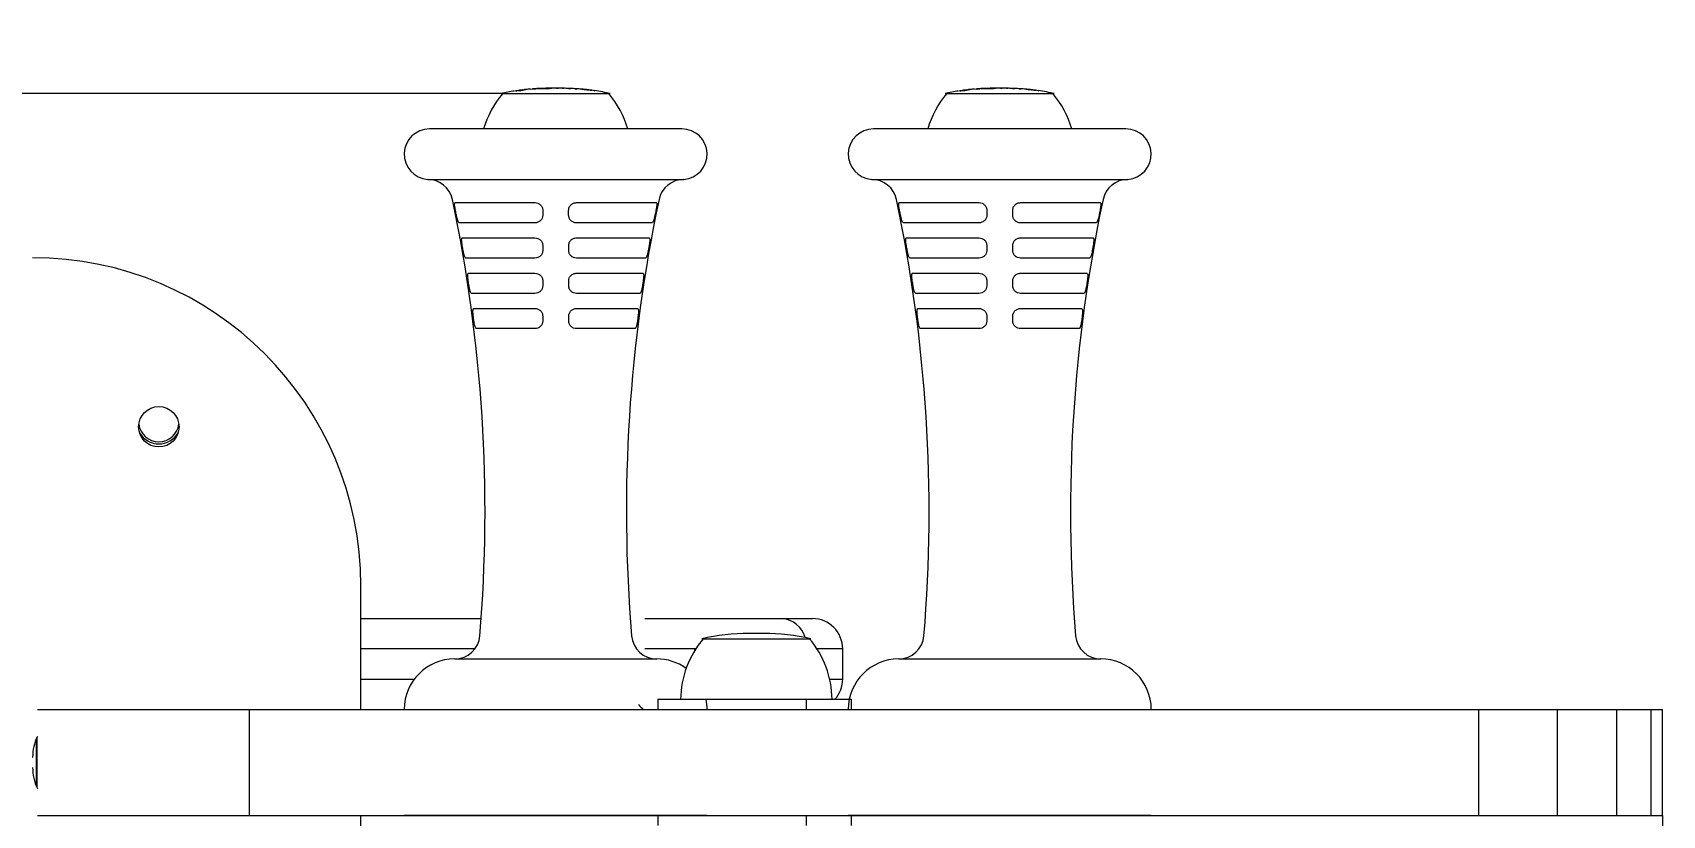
# Model space of a CAD drawing. Header units: millimetres. Extents: x -2590 to 2052, y -2297 to 1711.
# Drawn here: x 229 to 551.8, y 50.4 to 205.5 of the extents above; entities that cross this region are included whole.
import ezdxf

# ---------------------------------------------------------------- set-up
doc = ezdxf.new("R2010")
doc.units = ezdxf.units.MM
doc.layers.add('DIKOM_ОБЪЕКТ', color=7, linetype='Continuous')
doc.layers.add('DIKOM_РАЗМЕР_ОБЪЕКТА', color=7, linetype='Continuous')
doc.styles.add('style1', font='arialbd.ttf', dxfattribs={"width": 0.8})
doc.dimstyles.new('1-50', dxfattribs={"dimtxt": 300, "dimasz": 200, "dimexe": 100, "dimexo": 0, "dimgap": 100, "dimtad": 1, "dimtxsty": 'style1', "dimcen": 200, "dimclrd": 7, "dimclre": 7, "dimclrt": 7, "dimadec": 1, "dimazin": 2, "dimtfac": 1, "dimtmove": 0, "dimatfit": 2, "dimfxl": 0, "dimlwd": 25, "dimlwe": 18, "dimarcsym": 0})

# ---------------------------------------------------------------- blocks, each defined once
blk = doc.blocks.new('*D0')
at = {"layer": 'Defpoints', "color": 0, "transparency": 16777216}
for p in [(-267.12, 50.38), (551.77, 50.38), (551.77, -712.25)]:
    blk.add_point(p, dxfattribs=at)
at = {"layer": 'DIKOM_РАЗМЕР_ОБЪЕКТА', "color": 7, "lineweight": 18, "transparency": 16777216}
for p, q in [((-267.12, 50.38), (-267.12, -812.25)), ((551.77, 50.38), (551.77, -812.25))]:
    blk.add_line(p, q, dxfattribs=at)
at = {"layer": 'DIKOM_РАЗМЕР_ОБЪЕКТА', "color": 7, "lineweight": 25, "transparency": 16777216}
blk.add_line((-67.12, -712.25), (351.77, -712.25), dxfattribs=at)
at = {"layer": 'DIKOM_РАЗМЕР_ОБЪЕКТА', "color": 7, "transparency": 16777216}
for points in [[(-67.12, -678.91), (-67.12, -745.58), (-267.12, -712.25)], [(351.77, -678.91), (351.77, -745.58), (551.77, -712.25)]]:
    blk.add_solid(points, dxfattribs=at)
at = {"layer": 'DIKOM_РАЗМЕР_ОБЪЕКТА', "color": 7, "transparency": 16777216, "insert": (142.33, -459.07), "char_height": 300, "attachment_point": 5, "style": 'style1'}
blk.add_mtext('{\\fArial|b0|i0|c204|p34;820}', dxfattribs=at)
blk = doc.blocks.new('*D3')
at = {"layer": 'Defpoints', "color": 0, "transparency": 16777216}
for p in [(322.12, 193.38), (-453.93, -72.24), (324.01, -72.24)]:
    blk.add_point(p, dxfattribs=at)
at = {"layer": 'DIKOM_РАЗМЕР_ОБЪЕКТА', "color": 7, "lineweight": 25, "transparency": 16777216}
for p, q in [((-453.93, 393.38), (-453.93, 593.38)), ((-453.93, 193.38), (-453.93, -72.24)), ((-453.93, -272.24), (-453.93, -472.24))]:
    blk.add_line(p, q, dxfattribs=at)
at = {"layer": 'DIKOM_РАЗМЕР_ОБЪЕКТА', "color": 7, "lineweight": 18, "transparency": 16777216}
for p, q in [((322.12, 193.38), (-553.93, 193.38)), ((324.01, -72.24), (-553.93, -72.24))]:
    blk.add_line(p, q, dxfattribs=at)
at = {"layer": 'DIKOM_РАЗМЕР_ОБЪЕКТА', "color": 7, "transparency": 16777216}
for points in [[(-487.26, 393.38), (-420.6, 393.38), (-453.93, 193.38)], [(-487.26, -272.24), (-420.6, -272.24), (-453.93, -72.24)]]:
    blk.add_solid(points, dxfattribs=at)
at = {"layer": 'DIKOM_РАЗМЕР_ОБЪЕКТА', "color": 7, "transparency": 16777216, "insert": (-707.1, 60.57), "char_height": 300, "attachment_point": 5, "rotation": 90, "style": 'style1'}
blk.add_mtext('{\\fArial|b0|i0|c204|p34;260}', dxfattribs=at)

msp = doc.modelspace()

# ---------------------------------------------------------------- linework, layer by layer
at = {"layer": 'DIKOM_ОБЪЕКТ', "color": 7, "lineweight": 15}
for p, q in [((325.696, 194.004), (325.705, 194.005)), ((325.705, 194.005), (326.036, 194.115)), ((326.302, 194.149), (325.988, 194.011)), ((326.516, 194.178), (326.728, 194.191)), ((327.969, 194.243), (326.641, 194.189)), ((328.093, 194.279), (328.107, 194.28)), ((328.872, 194.368), (328.859, 194.371)), ((331.69, 194.436), (331.142, 194.436)), ((332.072, 194.436), (331.69, 194.436)), ((333.119, 194.436), (332.075, 194.436)), ((332.772, 194.434), (333.118, 194.434)), ((334.044, 194.436), (333.134, 194.436)), ((333.948, 194.435), (334.211, 194.435)), ((336.395, 194.363), (336.159, 194.379)), ((340.296, 193.969), (340.351, 193.964)), ((413.633, 194.004), (413.642, 194.005)), ((413.642, 194.005), (413.973, 194.115)), ((414.238, 194.149), (413.925, 194.011)), ((414.453, 194.178), (414.665, 194.191)), ((415.905, 194.243), (414.578, 194.189)), ((416.03, 194.279), (416.044, 194.28)), ((416.809, 194.368), (416.796, 194.371)), ((419.627, 194.436), (419.079, 194.436)), ((420.009, 194.436), (419.627, 194.436)), ((421.056, 194.436), (420.012, 194.436)), ((420.709, 194.434), (421.055, 194.434)), ((421.981, 194.436), (421.071, 194.436)), ((421.885, 194.435), (422.148, 194.435)), ((424.332, 194.363), (424.096, 194.379)), ((428.233, 193.969), (428.288, 193.964)), ((321.817, 193.383), (343.417, 193.383)), ((409.754, 193.383), (431.354, 193.383)), ((357.604, 186.396), (307.631, 186.396)), ((445.54, 186.396), (395.567, 186.396)), ((307.263, 176.383), (357.971, 176.383)), ((395.2, 176.383), (445.908, 176.383)), ((312.706, 171.781), (328.518, 171.781)), ((336.716, 171.781), (352.528, 171.781)), ((400.643, 171.781), (416.455, 171.781)), ((424.653, 171.781), (440.465, 171.781)), ((328.514, 167.787), (313.532, 167.787)), ((314.114, 164.792), (328.51, 164.792)), ((351.702, 167.787), (336.72, 167.787)), ((336.724, 164.792), (351.12, 164.792)), ((416.451, 167.787), (401.469, 167.787)), ((402.051, 164.792), (416.447, 164.792)), ((439.639, 167.787), (424.657, 167.787)), ((424.66, 164.792), (439.057, 164.792)), ((328.506, 160.799), (314.841, 160.799)), ((350.393, 160.799), (336.728, 160.799)), ((416.443, 160.799), (402.778, 160.799)), ((438.33, 160.799), (424.665, 160.799)), ((315.35, 157.804), (328.503, 157.804)), ((336.731, 157.804), (349.884, 157.804)), ((403.287, 157.804), (416.44, 157.804)), ((424.668, 157.804), (437.821, 157.804)), ((328.498, 153.811), (315.98, 153.811)), ((349.254, 153.811), (336.736, 153.811)), ((416.435, 153.811), (403.917, 153.811)), ((437.191, 153.811), (424.673, 153.811)), ((316.416, 150.816), (328.495, 150.816)), ((336.739, 150.816), (348.818, 150.816)), ((404.353, 150.816), (416.432, 150.816)), ((424.676, 150.816), (436.755, 150.816)), ((328.491, 146.822), (316.949, 146.822)), ((348.285, 146.822), (336.743, 146.822)), ((416.428, 146.822), (404.886, 146.822)), ((436.222, 146.822), (424.68, 146.822)), ((294.024, 71.383), (294.024, 95.883)), ((294.024, 89.383), (317.863, 89.383)), ((350.27, 89.383), (355.255, 89.383)), ((355.255, 89.383), (377.447, 89.383)), ((377.447, 89.383), (383.447, 89.383)), ((361.549, 85.383), (383.014, 85.383)), ((373.823, 86.436), (370.874, 86.436)), ((383.014, 85.383), (383.149, 85.383)), ((316.621, 83.388), (294.024, 83.383)), ((312.617, 81.383), (352.617, 81.383)), ((360.196, 83.383), (350.27, 83.383)), ((360.196, 83.137), (360.196, 83.383)), ((360.353, 83.383), (360.196, 83.383)), ((389.447, 83.383), (384.344, 83.383)), ((389.447, 77.383), (389.447, 83.383)), ((400.554, 81.383), (440.554, 81.383)), ((294.024, 77.383), (304.617, 77.383)), ((386.88, 77.383), (389.447, 77.383)), ((229.974, 71.383), (271.995, 71.383)), ((271.995, 50.383), (271.995, 71.383)), ((271.995, 71.383), (415.564, 71.383)), ((302.617, 71.383), (362.617, 71.383)), ((352.864, 73.383), (382.259, 73.383)), ((352.864, 73.383), (352.864, 71.383)), ((382.259, 73.383), (391.213, 73.383)), ((382.259, 71.383), (382.259, 73.383)), ((390.554, 71.383), (450.554, 71.383)), ((391.213, 71.383), (391.213, 73.383)), ((415.564, 71.383), (425.544, 71.383)), ((425.544, 71.383), (429.709, 71.383)), ((429.709, 71.383), (432.892, 71.383)), ((432.892, 71.383), (436.725, 71.383)), ((436.725, 71.383), (459.9, 71.383)), ((459.9, 71.383), (464.815, 71.383)), ((464.815, 71.383), (467.995, 71.383)), ((467.995, 71.383), (475.009, 71.383)), ((475.009, 71.383), (515.411, 71.383)), ((515.411, 50.383), (515.411, 71.383)), ((515.411, 71.383), (530.982, 71.383)), ((530.982, 50.383), (530.982, 71.383)), ((530.982, 71.383), (542.729, 71.383)), ((542.729, 50.383), (542.729, 71.383)), ((542.729, 71.383), (549.542, 71.383)), ((549.542, 50.383), (549.542, 71.383)), ((549.542, 71.383), (551.773, 71.383)), ((551.773, 50.383), (551.773, 71.383)), ((551.773, 71.383), (551.774, 71.383)), ((551.774, 50.383), (551.774, 71.383)), ((229.724, 65.462), (229.724, 56.304)), ((229.863, 65.785), (229.863, 55.981)), ((229.974, 50.383), (271.995, 50.383)), ((271.995, 50.383), (415.564, 50.383)), ((294.024, 25.883), (294.024, 50.383)), ((362.617, 50.383), (302.617, 50.383)), ((352.864, 50.383), (352.864, 48.383)), ((382.259, 48.383), (382.259, 50.383)), ((450.554, 50.383), (390.554, 50.383)), ((391.213, 48.383), (391.213, 50.383)), ((415.564, 50.383), (425.544, 50.383)), ((425.544, 50.383), (429.709, 50.383)), ((429.709, 50.383), (432.892, 50.383)), ((432.892, 50.383), (436.725, 50.383)), ((436.725, 50.383), (459.9, 50.383)), ((459.9, 50.383), (464.815, 50.383)), ((464.815, 50.383), (467.995, 50.383)), ((467.995, 50.383), (475.009, 50.383)), ((475.009, 50.383), (515.411, 50.383)), ((515.411, 50.383), (530.982, 50.383)), ((530.982, 50.383), (542.729, 50.383)), ((542.729, 50.383), (549.542, 50.383)), ((549.542, 50.383), (551.773, 50.383)), ((551.773, 50.383), (551.774, 50.383))]:
    msp.add_line(p, q, dxfattribs=at)
at = {"layer": 'DIKOM_ОБЪЕКТ', "color": 7, "lineweight": 15, "flags": 128}
for points in [[(326.377, 194.163), (326.372, 194.162), (326.368, 194.162)], [(414.314, 194.163), (414.309, 194.162), (414.305, 194.162)]]:
    msp.add_lwpolyline(points, dxfattribs=at)
at = {"layer": 'DIKOM_ОБЪЕКТ', "color": 7, "lineweight": 15}
msp.add_circle((254.024, 127.383), 4, dxfattribs=at)
for centre, radius, start, end in [((331.142, 152.6), 41.836, 99.17415, 102.87962), ((331.142, 152.6), 41.836, 97.01283, 98.092), ((331.142, 152.6), 41.836, 94.84957, 96.05843), ((331.142, 152.6), 41.836, 93.0951, 94.21074), ((331.142, 152.6), 41.836, 90, 92.47474), ((334.092, 152.6), 41.836, 88.95114, 89.28741), ((334.092, 152.6), 41.836, 87.16682, 88.31405), ((334.092, 152.6), 41.836, 85.33853, 86.52908), ((334.092, 152.6), 41.836, 83.39515, 84.50683), ((334.092, 152.6), 41.836, 77.12038, 81.47051), ((419.079, 152.6), 41.836, 99.17415, 102.87962), ((419.079, 152.6), 41.836, 97.01283, 98.092), ((419.079, 152.6), 41.836, 94.84957, 96.05843), ((419.079, 152.6), 41.836, 93.0951, 94.21074), ((419.079, 152.6), 41.836, 90, 92.47474), ((422.029, 152.6), 41.836, 88.95114, 89.28741), ((422.029, 152.6), 41.836, 87.16682, 88.31405), ((422.029, 152.6), 41.836, 85.33853, 86.52908), ((422.029, 152.6), 41.836, 83.39515, 84.50683), ((422.029, 152.6), 41.836, 77.12038, 81.47051), ((336.294, 181.223), 18.677, 139.37884, 163.93262), ((328.94, 181.223), 18.677, 16.06738, 40.62116), ((424.231, 181.223), 18.677, 139.37884, 163.93262), ((416.877, 181.223), 18.677, 16.06738, 40.62116), ((307.631, 181.383), 5.013, 90, 265.79753), ((357.604, 181.383), 5.013, 274.20247, 90), ((395.567, 181.383), 5.013, 90, 265.79753), ((445.54, 181.383), 5.013, 274.20247, 90), ((307.263, 171.383), 5, 11.93643, 90), ((357.971, 171.383), 5, 90, 168.06357), ((395.2, 171.383), 5, 11.93643, 90), ((445.908, 171.383), 5, 90, 168.06357), ((19.758, 110.605), 298.859, 355.27185, 11.93643), ((645.476, 110.605), 298.859, 168.06357, 184.72815), ((107.695, 110.605), 298.859, 355.27185, 11.93643), ((733.413, 110.605), 298.859, 168.06357, 184.72815), ((229.024, 95.883), 65, 0, 90), ((254.024, 128.383), 4, 187.18076, 352.81924), ((254.024, 128.383), 4.4, 209.69973, 330.30027), ((377.021, 84.19), 5.21, 15.95577, 85.31822), ((383.447, 83.383), 6, 0, 90), ((312.617, 86.383), 5, 270, 355.27185), ((352.617, 86.383), 5, 184.72815, 270), ((376.025, 73.223), 18.677, 139.37884, 179.50907), ((370.874, 44.6), 41.836, 90, 102.87962), ((373.823, 44.6), 41.836, 77.12038, 90), ((368.672, 73.223), 18.677, 0.49093, 40.62116), ((400.554, 86.383), 5, 270, 355.27185), ((440.554, 86.383), 5, 184.72815, 270), ((312.617, 71.383), 10, 90, 180), ((352.617, 71.383), 10, 54.3938, 90), ((400.554, 71.383), 10, 90, 180), ((440.554, 71.383), 10, 0, 90), ((383.447, 77.383), 6, 318.18969, 0), ((353.341, 75.723), 5.479, 217.46269, 232.38398), ((352.617, 71.383), 10, 0, 11.53695), ((238.524, 61.883), 9.5, 154.16794, 180), ((238.524, 59.883), 9.5, 180, 205.83206)]:
    msp.add_arc(centre, radius, start, end, dxfattribs=at)
for points, knots in [([(324.64, 193.927), (324.723, 193.94), (324.871, 193.963), (325.019, 193.985), (325.084, 193.995)], [0, 0, 0, 0, 0.5631249, 1, 1, 1, 1]), ([(325.372, 193.919), (325.25, 193.935), (325.006, 193.968), (324.762, 193.941), (324.64, 193.927)], [0, 0, 0, 0, 0.5001556, 1, 1, 1, 1]), ([(325.084, 193.995), (325.186, 194.006), (325.39, 194.03), (325.594, 194.013), (325.696, 194.004)], [0, 0, 0, 0, 0.5001774, 1, 1, 1, 1]), ([(325.988, 194.011), (325.895, 193.998), (325.689, 193.968), (325.483, 193.936), (325.372, 193.919)], [0, 0, 0, 0, 0.4560331, 1, 1, 1, 1]), ([(326.067, 194.126), (326.142, 194.135), (326.238, 194.146), (326.333, 194.157), (326.353, 194.159)], [0, 0, 0, 0, 0.7869109, 1, 1, 1, 1]), ([(326.368, 194.162), (326.357, 194.16), (326.342, 194.158), (326.319, 194.153), (326.307, 194.15), (326.302, 194.149)], [0, 0, 0, 0, 0.4999551, 0.7499735, 1, 1, 1, 1]), ([(326.641, 194.189), (326.596, 194.185), (326.527, 194.178), (326.438, 194.169), (326.397, 194.165), (326.377, 194.163)], [0, 0, 0, 0, 0.4997444, 0.7497682, 1, 1, 1, 1]), ([(328.661, 194.301), (328.542, 194.292), (328.312, 194.274), (328.081, 194.253), (327.969, 194.243)], [0, 0, 0, 0, 0.5130717, 1, 1, 1, 1]), ([(328.071, 194.317), (328.146, 194.323), (328.342, 194.34), (328.539, 194.316), (328.661, 194.301)], [0, 0, 0, 0, 0.379297, 1, 1, 1, 1]), ([(328.851, 194.373), (328.9, 194.375), (328.98, 194.38), (329.19, 194.387), (329.27, 194.39)], [0, 0, 0, 0, 0.6185909, 1, 1, 1, 1]), ([(330.889, 194.411), (330.682, 194.406), (330.301, 194.395), (329.763, 194.381), (329.333, 194.372), (329.018, 194.367), (328.92, 194.368), (328.872, 194.368)], [0, 0, 0, 0, 0.2252873, 0.412934, 0.6000845, 0.8000746, 1, 1, 1, 1]), ([(329.281, 194.393), (329.278, 194.393), (329.26, 194.391), (329.292, 194.391), (329.316, 194.391)], [0, 0, 0, 0, 0.2185126, 1, 1, 1, 1]), ([(329.316, 194.391), (329.374, 194.391), (329.467, 194.391), (329.785, 194.395), (330.139, 194.403), (330.496, 194.412), (330.714, 194.417), (330.799, 194.419)], [0, 0, 0, 0, 0.3018484, 0.4914057, 0.681088, 0.8764323, 1, 1, 1, 1]), ([(330.799, 194.419), (330.946, 194.422), (331.216, 194.429), (331.53, 194.434), (331.711, 194.436), (331.773, 194.435), (331.756, 194.434), (331.753, 194.434)], [0, 0, 0, 0, 0.2743091, 0.5058181, 0.7373595, 0.9561335, 1, 1, 1, 1]), ([(332.079, 194.435), (332.001, 194.435), (331.845, 194.434), (331.407, 194.424), (331.063, 194.416), (330.889, 194.411)], [0, 0, 0, 0, 0.3317203, 0.6612063, 1, 1, 1, 1]), ([(333.398, 194.433), (333.294, 194.433), (333.085, 194.434), (332.877, 194.434), (332.772, 194.434)], [0, 0, 0, 0, 0.4998274, 1, 1, 1, 1]), ([(334.612, 194.43), (334.256, 194.433), (333.851, 194.437), (333.446, 194.434), (333.398, 194.433)], [0, 0, 0, 0, 0.8809304, 1, 1, 1, 1]), ([(335.15, 194.412), (335.092, 194.417), (334.995, 194.426), (334.897, 194.427), (334.858, 194.428)], [0, 0, 0, 0, 0.5965998, 1, 1, 1, 1]), ([(335.118, 194.414), (335.155, 194.416), (335.314, 194.425), (335.473, 194.41), (335.595, 194.398)], [0, 0, 0, 0, 0.2332696, 1, 1, 1, 1]), ([(335.595, 194.398), (335.523, 194.401), (335.375, 194.406), (335.227, 194.41), (335.15, 194.412)], [0, 0, 0, 0, 0.4837275, 1, 1, 1, 1]), ([(336.84, 194.337), (336.769, 194.342), (336.621, 194.351), (336.473, 194.359), (336.395, 194.363)], [0, 0, 0, 0, 0.4760716, 1, 1, 1, 1]), ([(336.426, 194.361), (336.442, 194.362), (336.58, 194.371), (336.717, 194.353), (336.84, 194.337)], [0, 0, 0, 0, 0.1146975, 1, 1, 1, 1]), ([(339.163, 194.125), (338.966, 194.147), (338.639, 194.185), (338.171, 194.234), (337.782, 194.272), (337.595, 194.288), (337.492, 194.297)], [0, 0, 0, 0, 0.320507, 0.5307548, 0.7410249, 1, 1, 1, 1]), ([(337.781, 194.271), (337.781, 194.271), (337.82, 194.269), (337.974, 194.255), (338.217, 194.232), (338.53, 194.2), (338.822, 194.167), (339.013, 194.145), (339.085, 194.136)], [0, 0, 0, 0, 0.0012139, 0.233815, 0.4228708, 0.6129704, 0.8553598, 1, 1, 1, 1]), ([(339.085, 194.136), (339.205, 194.122), (339.45, 194.092), (339.695, 194.058), (339.821, 194.041)], [0, 0, 0, 0, 0.4884051, 1, 1, 1, 1]), ([(340.351, 193.964), (340.148, 193.994), (339.753, 194.052), (339.357, 194.101), (339.163, 194.125)], [0, 0, 0, 0, 0.5122659, 1, 1, 1, 1]), ([(412.576, 193.927), (412.66, 193.94), (412.808, 193.963), (412.956, 193.985), (413.021, 193.995)], [0, 0, 0, 0, 0.5631249, 1, 1, 1, 1]), ([(413.309, 193.919), (413.187, 193.935), (412.943, 193.968), (412.698, 193.941), (412.576, 193.927)], [0, 0, 0, 0, 0.5001556, 1, 1, 1, 1]), ([(413.021, 193.995), (413.123, 194.006), (413.327, 194.03), (413.531, 194.013), (413.633, 194.004)], [0, 0, 0, 0, 0.5001774, 1, 1, 1, 1]), ([(413.925, 194.011), (413.832, 193.998), (413.626, 193.968), (413.42, 193.936), (413.309, 193.919)], [0, 0, 0, 0, 0.4560331, 1, 1, 1, 1]), ([(414.004, 194.126), (414.079, 194.135), (414.175, 194.146), (414.27, 194.157), (414.29, 194.159)], [0, 0, 0, 0, 0.7869109, 1, 1, 1, 1]), ([(414.305, 194.162), (414.294, 194.16), (414.279, 194.158), (414.256, 194.153), (414.244, 194.15), (414.238, 194.149)], [0, 0, 0, 0, 0.4999551, 0.7499735, 1, 1, 1, 1]), ([(414.578, 194.189), (414.532, 194.185), (414.464, 194.178), (414.374, 194.169), (414.334, 194.165), (414.314, 194.163)], [0, 0, 0, 0, 0.4997444, 0.7497682, 1, 1, 1, 1]), ([(416.598, 194.301), (416.479, 194.292), (416.248, 194.274), (416.018, 194.253), (415.905, 194.243)], [0, 0, 0, 0, 0.5130717, 1, 1, 1, 1]), ([(416.008, 194.317), (416.083, 194.323), (416.279, 194.34), (416.476, 194.316), (416.598, 194.301)], [0, 0, 0, 0, 0.379297, 1, 1, 1, 1]), ([(416.788, 194.373), (416.837, 194.375), (416.917, 194.38), (417.127, 194.387), (417.207, 194.39)], [0, 0, 0, 0, 0.6185909, 1, 1, 1, 1]), ([(418.826, 194.411), (418.619, 194.406), (418.238, 194.395), (417.7, 194.381), (417.27, 194.372), (416.955, 194.367), (416.857, 194.368), (416.809, 194.368)], [0, 0, 0, 0, 0.2252873, 0.412934, 0.6000845, 0.8000746, 1, 1, 1, 1]), ([(417.218, 194.393), (417.215, 194.393), (417.197, 194.391), (417.228, 194.391), (417.253, 194.391)], [0, 0, 0, 0, 0.2185126, 1, 1, 1, 1]), ([(417.253, 194.391), (417.31, 194.391), (417.404, 194.391), (417.722, 194.395), (418.076, 194.403), (418.433, 194.412), (418.651, 194.417), (418.736, 194.419)], [0, 0, 0, 0, 0.3018484, 0.4914057, 0.681088, 0.8764323, 1, 1, 1, 1]), ([(418.736, 194.419), (418.883, 194.422), (419.153, 194.429), (419.467, 194.434), (419.648, 194.436), (419.71, 194.435), (419.693, 194.434), (419.69, 194.434)], [0, 0, 0, 0, 0.2743091, 0.5058181, 0.7373595, 0.9561335, 1, 1, 1, 1]), ([(420.016, 194.435), (419.938, 194.435), (419.782, 194.434), (419.344, 194.424), (419, 194.416), (418.826, 194.411)], [0, 0, 0, 0, 0.3317203, 0.6612063, 1, 1, 1, 1]), ([(421.335, 194.433), (421.231, 194.433), (421.022, 194.434), (420.814, 194.434), (420.709, 194.434)], [0, 0, 0, 0, 0.4998274, 1, 1, 1, 1]), ([(422.549, 194.43), (422.193, 194.433), (421.788, 194.437), (421.383, 194.434), (421.335, 194.433)], [0, 0, 0, 0, 0.8809304, 1, 1, 1, 1]), ([(423.087, 194.412), (423.029, 194.417), (422.932, 194.426), (422.834, 194.427), (422.795, 194.428)], [0, 0, 0, 0, 0.5965998, 1, 1, 1, 1]), ([(423.054, 194.414), (423.092, 194.416), (423.251, 194.425), (423.41, 194.41), (423.532, 194.398)], [0, 0, 0, 0, 0.2332696, 1, 1, 1, 1]), ([(423.532, 194.398), (423.46, 194.401), (423.312, 194.406), (423.164, 194.41), (423.087, 194.412)], [0, 0, 0, 0, 0.4837275, 1, 1, 1, 1]), ([(424.776, 194.337), (424.706, 194.342), (424.558, 194.351), (424.41, 194.359), (424.332, 194.363)], [0, 0, 0, 0, 0.4760716, 1, 1, 1, 1]), ([(424.363, 194.361), (424.379, 194.362), (424.517, 194.371), (424.654, 194.353), (424.776, 194.337)], [0, 0, 0, 0, 0.1146975, 1, 1, 1, 1]), ([(427.1, 194.125), (426.903, 194.147), (426.576, 194.185), (426.108, 194.234), (425.719, 194.272), (425.532, 194.288), (425.429, 194.297)], [0, 0, 0, 0, 0.320507, 0.5307548, 0.7410249, 1, 1, 1, 1]), ([(425.718, 194.271), (425.718, 194.271), (425.756, 194.269), (425.911, 194.255), (426.154, 194.232), (426.467, 194.2), (426.759, 194.167), (426.95, 194.145), (427.022, 194.136)], [0, 0, 0, 0, 0.0012139, 0.233815, 0.4228708, 0.6129704, 0.8553598, 1, 1, 1, 1]), ([(427.022, 194.136), (427.142, 194.122), (427.387, 194.092), (427.632, 194.058), (427.758, 194.041)], [0, 0, 0, 0, 0.4884051, 1, 1, 1, 1]), ([(428.288, 193.964), (428.085, 193.994), (427.69, 194.052), (427.294, 194.101), (427.1, 194.125)], [0, 0, 0, 0, 0.5122659, 1, 1, 1, 1]), ([(312.763, 170.283), (312.742, 170.382), (312.724, 170.48), (312.689, 170.673), (312.673, 170.769), (312.632, 171.041), (312.613, 171.209), (312.602, 171.417), (312.601, 171.48), (312.605, 171.588), (312.611, 171.633), (312.628, 171.707), (312.639, 171.735), (312.669, 171.771), (312.686, 171.781), (312.706, 171.781)], [0, 0, 0, 0, 0.125, 0.125, 0.25, 0.25, 0.5, 0.5, 0.625, 0.625, 0.75, 0.75, 0.875, 0.875, 1, 1, 1, 1]), ([(328.518, 171.781), (328.716, 171.781), (328.915, 171.743), (329.284, 171.596), (329.457, 171.485), (329.672, 171.278), (329.737, 171.2), (329.85, 171.036), (329.898, 170.95), (329.976, 170.767), (330.005, 170.672), (330.044, 170.48), (330.054, 170.382), (330.054, 170.283)], [0, 0, 0, 0, 0.25, 0.25, 0.5, 0.5, 0.625, 0.625, 0.75, 0.75, 0.875, 0.875, 1, 1, 1, 1]), ([(335.18, 170.283), (335.18, 170.382), (335.19, 170.48), (335.229, 170.673), (335.259, 170.769), (335.375, 171.041), (335.492, 171.209), (335.707, 171.417), (335.786, 171.48), (335.955, 171.588), (336.043, 171.633), (336.228, 171.707), (336.325, 171.735), (336.519, 171.771), (336.617, 171.781), (336.716, 171.781)], [0, 0, 0, 0, 0.125, 0.125, 0.25, 0.25, 0.5, 0.5, 0.625, 0.625, 0.75, 0.75, 0.875, 0.875, 1, 1, 1, 1]), ([(352.528, 171.781), (352.568, 171.781), (352.598, 171.743), (352.632, 171.596), (352.636, 171.485), (352.625, 171.278), (352.618, 171.2), (352.6, 171.036), (352.588, 170.95), (352.561, 170.767), (352.545, 170.672), (352.51, 170.48), (352.492, 170.382), (352.471, 170.283)], [0, 0, 0, 0, 0.25, 0.25, 0.5, 0.5, 0.625, 0.625, 0.75, 0.75, 0.875, 0.875, 1, 1, 1, 1]), ([(400.7, 170.283), (400.679, 170.382), (400.66, 170.48), (400.626, 170.673), (400.61, 170.769), (400.569, 171.041), (400.55, 171.209), (400.539, 171.417), (400.538, 171.48), (400.542, 171.588), (400.548, 171.633), (400.565, 171.707), (400.576, 171.735), (400.605, 171.771), (400.623, 171.781), (400.643, 171.781)], [0, 0, 0, 0, 0.125, 0.125, 0.25, 0.25, 0.5, 0.5, 0.625, 0.625, 0.75, 0.75, 0.875, 0.875, 1, 1, 1, 1]), ([(416.455, 171.781), (416.653, 171.781), (416.852, 171.743), (417.221, 171.596), (417.394, 171.485), (417.608, 171.278), (417.674, 171.2), (417.787, 171.036), (417.835, 170.95), (417.913, 170.767), (417.942, 170.672), (417.981, 170.48), (417.991, 170.382), (417.991, 170.283)], [0, 0, 0, 0, 0.25, 0.25, 0.5, 0.5, 0.625, 0.625, 0.75, 0.75, 0.875, 0.875, 1, 1, 1, 1]), ([(423.117, 170.283), (423.117, 170.382), (423.126, 170.48), (423.166, 170.673), (423.196, 170.769), (423.312, 171.041), (423.429, 171.209), (423.644, 171.417), (423.723, 171.48), (423.892, 171.588), (423.98, 171.633), (424.165, 171.707), (424.262, 171.735), (424.456, 171.771), (424.554, 171.781), (424.653, 171.781)], [0, 0, 0, 0, 0.125, 0.125, 0.25, 0.25, 0.5, 0.5, 0.625, 0.625, 0.75, 0.75, 0.875, 0.875, 1, 1, 1, 1]), ([(440.465, 171.781), (440.505, 171.781), (440.535, 171.743), (440.569, 171.596), (440.573, 171.485), (440.562, 171.278), (440.555, 171.2), (440.537, 171.036), (440.525, 170.95), (440.498, 170.767), (440.482, 170.672), (440.447, 170.48), (440.429, 170.382), (440.408, 170.283)], [0, 0, 0, 0, 0.25, 0.25, 0.5, 0.5, 0.625, 0.625, 0.75, 0.75, 0.875, 0.875, 1, 1, 1, 1]), ([(313.532, 167.787), (313.488, 167.787), (313.441, 167.826), (313.345, 167.973), (313.295, 168.082), (313.221, 168.287), (313.196, 168.363), (313.147, 168.526), (313.123, 168.612), (313.076, 168.795), (313.052, 168.891), (313.008, 169.085), (312.987, 169.184), (312.966, 169.285)], [0, 0, 0, 0, 0.25, 0.25, 0.5, 0.5, 0.625, 0.625, 0.75, 0.75, 0.875, 0.875, 1, 1, 1, 1]), ([(330.054, 169.285), (330.053, 169.083), (330.011, 168.884), (329.893, 168.612), (329.843, 168.524), (329.73, 168.361), (329.665, 168.286), (329.523, 168.15), (329.443, 168.087), (329.277, 167.981), (329.189, 167.936), (328.912, 167.825), (328.715, 167.787), (328.514, 167.787)], [0, 0, 0, 0, 0.25, 0.25, 0.375, 0.375, 0.5, 0.5, 0.625, 0.625, 0.75, 0.75, 1, 1, 1, 1]), ([(336.72, 167.787), (336.519, 167.787), (336.32, 167.826), (335.953, 167.973), (335.782, 168.082), (335.568, 168.287), (335.503, 168.363), (335.389, 168.526), (335.341, 168.612), (335.262, 168.795), (335.231, 168.891), (335.191, 169.085), (335.181, 169.184), (335.18, 169.285)], [0, 0, 0, 0, 0.25, 0.25, 0.5, 0.5, 0.625, 0.625, 0.75, 0.75, 0.875, 0.875, 1, 1, 1, 1]), ([(352.268, 169.285), (352.227, 169.083), (352.182, 168.884), (352.111, 168.612), (352.087, 168.524), (352.038, 168.361), (352.013, 168.286), (351.964, 168.15), (351.938, 168.087), (351.889, 167.981), (351.865, 167.936), (351.792, 167.825), (351.746, 167.787), (351.702, 167.787)], [0, 0, 0, 0, 0.25, 0.25, 0.375, 0.375, 0.5, 0.5, 0.625, 0.625, 0.75, 0.75, 1, 1, 1, 1]), ([(401.469, 167.787), (401.425, 167.787), (401.378, 167.826), (401.282, 167.973), (401.232, 168.082), (401.158, 168.287), (401.133, 168.363), (401.084, 168.526), (401.06, 168.612), (401.012, 168.795), (400.989, 168.891), (400.945, 169.085), (400.924, 169.184), (400.903, 169.285)], [0, 0, 0, 0, 0.25, 0.25, 0.5, 0.5, 0.625, 0.625, 0.75, 0.75, 0.875, 0.875, 1, 1, 1, 1]), ([(417.991, 169.285), (417.99, 169.083), (417.948, 168.884), (417.83, 168.612), (417.78, 168.524), (417.667, 168.361), (417.602, 168.286), (417.46, 168.15), (417.38, 168.087), (417.214, 167.981), (417.126, 167.936), (416.849, 167.825), (416.652, 167.787), (416.451, 167.787)], [0, 0, 0, 0, 0.25, 0.25, 0.375, 0.375, 0.5, 0.5, 0.625, 0.625, 0.75, 0.75, 1, 1, 1, 1]), ([(424.657, 167.787), (424.456, 167.787), (424.256, 167.826), (423.89, 167.973), (423.719, 168.082), (423.505, 168.287), (423.439, 168.363), (423.326, 168.526), (423.278, 168.612), (423.199, 168.795), (423.168, 168.891), (423.128, 169.085), (423.117, 169.184), (423.117, 169.285)], [0, 0, 0, 0, 0.25, 0.25, 0.5, 0.5, 0.625, 0.625, 0.75, 0.75, 0.875, 0.875, 1, 1, 1, 1]), ([(440.205, 169.285), (440.164, 169.083), (440.119, 168.884), (440.048, 168.612), (440.023, 168.524), (439.974, 168.361), (439.95, 168.286), (439.9, 168.15), (439.875, 168.087), (439.826, 167.981), (439.802, 167.936), (439.729, 167.825), (439.683, 167.787), (439.639, 167.787)], [0, 0, 0, 0, 0.25, 0.25, 0.375, 0.375, 0.5, 0.5, 0.625, 0.625, 0.75, 0.75, 1, 1, 1, 1]), ([(314.113, 163.295), (314.095, 163.394), (314.079, 163.492), (314.049, 163.687), (314.036, 163.783), (314.003, 164.056), (313.989, 164.224), (313.986, 164.431), (313.987, 164.494), (313.997, 164.601), (314.005, 164.646), (314.026, 164.719), (314.04, 164.747), (314.073, 164.783), (314.092, 164.792), (314.114, 164.792)], [0, 0, 0, 0, 0.125, 0.125, 0.25, 0.25, 0.5, 0.5, 0.625, 0.625, 0.75, 0.75, 0.875, 0.875, 1, 1, 1, 1]), ([(328.51, 164.792), (328.708, 164.792), (328.906, 164.755), (329.275, 164.609), (329.448, 164.499), (329.663, 164.292), (329.729, 164.215), (329.843, 164.051), (329.891, 163.964), (329.97, 163.781), (330, 163.685), (330.039, 163.492), (330.049, 163.394), (330.049, 163.295)], [0, 0, 0, 0, 0.25, 0.25, 0.5, 0.5, 0.625, 0.625, 0.75, 0.75, 0.875, 0.875, 1, 1, 1, 1]), ([(335.185, 163.295), (335.185, 163.394), (335.195, 163.492), (335.235, 163.687), (335.265, 163.783), (335.382, 164.056), (335.5, 164.224), (335.715, 164.431), (335.795, 164.494), (335.964, 164.601), (336.052, 164.646), (336.238, 164.719), (336.334, 164.747), (336.527, 164.783), (336.625, 164.792), (336.724, 164.792)], [0, 0, 0, 0, 0.125, 0.125, 0.25, 0.25, 0.5, 0.5, 0.625, 0.625, 0.75, 0.75, 0.875, 0.875, 1, 1, 1, 1]), ([(351.12, 164.792), (351.164, 164.792), (351.198, 164.755), (351.24, 164.609), (351.249, 164.499), (351.246, 164.292), (351.242, 164.215), (351.229, 164.051), (351.22, 163.964), (351.198, 163.781), (351.185, 163.685), (351.155, 163.492), (351.139, 163.394), (351.121, 163.295)], [0, 0, 0, 0, 0.25, 0.25, 0.5, 0.5, 0.625, 0.625, 0.75, 0.75, 0.875, 0.875, 1, 1, 1, 1]), ([(402.05, 163.295), (402.032, 163.394), (402.016, 163.492), (401.986, 163.687), (401.973, 163.783), (401.94, 164.056), (401.926, 164.224), (401.923, 164.431), (401.924, 164.494), (401.934, 164.601), (401.942, 164.646), (401.963, 164.719), (401.977, 164.747), (402.01, 164.783), (402.029, 164.792), (402.051, 164.792)], [0, 0, 0, 0, 0.125, 0.125, 0.25, 0.25, 0.5, 0.5, 0.625, 0.625, 0.75, 0.75, 0.875, 0.875, 1, 1, 1, 1]), ([(416.447, 164.792), (416.645, 164.792), (416.843, 164.755), (417.212, 164.609), (417.385, 164.499), (417.6, 164.292), (417.666, 164.215), (417.78, 164.051), (417.828, 163.964), (417.907, 163.781), (417.937, 163.685), (417.976, 163.492), (417.986, 163.394), (417.986, 163.295)], [0, 0, 0, 0, 0.25, 0.25, 0.5, 0.5, 0.625, 0.625, 0.75, 0.75, 0.875, 0.875, 1, 1, 1, 1]), ([(423.122, 163.295), (423.122, 163.394), (423.132, 163.492), (423.172, 163.687), (423.202, 163.783), (423.319, 164.056), (423.436, 164.224), (423.652, 164.431), (423.732, 164.494), (423.901, 164.601), (423.989, 164.646), (424.175, 164.719), (424.271, 164.747), (424.464, 164.783), (424.562, 164.792), (424.66, 164.792)], [0, 0, 0, 0, 0.125, 0.125, 0.25, 0.25, 0.5, 0.5, 0.625, 0.625, 0.75, 0.75, 0.875, 0.875, 1, 1, 1, 1]), ([(439.057, 164.792), (439.101, 164.792), (439.134, 164.755), (439.177, 164.609), (439.186, 164.499), (439.183, 164.292), (439.179, 164.215), (439.166, 164.051), (439.157, 163.964), (439.135, 163.781), (439.122, 163.685), (439.092, 163.492), (439.076, 163.394), (439.058, 163.295)], [0, 0, 0, 0, 0.25, 0.25, 0.5, 0.5, 0.625, 0.625, 0.75, 0.75, 0.875, 0.875, 1, 1, 1, 1]), ([(314.841, 160.799), (314.795, 160.799), (314.746, 160.837), (314.648, 160.983), (314.599, 161.091), (314.527, 161.296), (314.503, 161.373), (314.457, 161.535), (314.434, 161.621), (314.39, 161.804), (314.369, 161.901), (314.329, 162.096), (314.31, 162.195), (314.292, 162.296)], [0, 0, 0, 0, 0.25, 0.25, 0.5, 0.5, 0.625, 0.625, 0.75, 0.75, 0.875, 0.875, 1, 1, 1, 1]), ([(330.049, 162.296), (330.049, 162.094), (330.005, 161.894), (329.886, 161.621), (329.837, 161.533), (329.722, 161.37), (329.657, 161.296), (329.514, 161.159), (329.434, 161.097), (329.268, 160.991), (329.18, 160.946), (328.903, 160.836), (328.707, 160.799), (328.506, 160.799)], [0, 0, 0, 0, 0.25, 0.25, 0.375, 0.375, 0.5, 0.5, 0.625, 0.625, 0.75, 0.75, 1, 1, 1, 1]), ([(336.728, 160.799), (336.527, 160.799), (336.329, 160.837), (335.962, 160.983), (335.791, 161.091), (335.576, 161.296), (335.51, 161.373), (335.396, 161.535), (335.348, 161.621), (335.268, 161.804), (335.237, 161.901), (335.196, 162.096), (335.185, 162.195), (335.185, 162.296)], [0, 0, 0, 0, 0.25, 0.25, 0.5, 0.5, 0.625, 0.625, 0.75, 0.75, 0.875, 0.875, 1, 1, 1, 1]), ([(350.942, 162.296), (350.906, 162.094), (350.865, 161.894), (350.8, 161.621), (350.777, 161.533), (350.73, 161.37), (350.707, 161.296), (350.659, 161.159), (350.634, 161.097), (350.586, 160.991), (350.561, 160.946), (350.488, 160.836), (350.439, 160.799), (350.393, 160.799)], [0, 0, 0, 0, 0.25, 0.25, 0.375, 0.375, 0.5, 0.5, 0.625, 0.625, 0.75, 0.75, 1, 1, 1, 1]), ([(402.778, 160.799), (402.732, 160.799), (402.683, 160.837), (402.585, 160.983), (402.536, 161.091), (402.464, 161.296), (402.44, 161.373), (402.394, 161.535), (402.371, 161.621), (402.327, 161.804), (402.306, 161.901), (402.266, 162.096), (402.247, 162.195), (402.229, 162.296)], [0, 0, 0, 0, 0.25, 0.25, 0.5, 0.5, 0.625, 0.625, 0.75, 0.75, 0.875, 0.875, 1, 1, 1, 1]), ([(417.986, 162.296), (417.985, 162.094), (417.942, 161.894), (417.823, 161.621), (417.773, 161.533), (417.659, 161.37), (417.594, 161.296), (417.451, 161.159), (417.371, 161.097), (417.205, 160.991), (417.117, 160.946), (416.84, 160.836), (416.644, 160.799), (416.443, 160.799)], [0, 0, 0, 0, 0.25, 0.25, 0.375, 0.375, 0.5, 0.5, 0.625, 0.625, 0.75, 0.75, 1, 1, 1, 1]), ([(424.665, 160.799), (424.464, 160.799), (424.266, 160.837), (423.899, 160.983), (423.728, 161.091), (423.513, 161.296), (423.447, 161.373), (423.333, 161.535), (423.285, 161.621), (423.205, 161.804), (423.174, 161.901), (423.133, 162.096), (423.122, 162.195), (423.122, 162.296)], [0, 0, 0, 0, 0.25, 0.25, 0.5, 0.5, 0.625, 0.625, 0.75, 0.75, 0.875, 0.875, 1, 1, 1, 1]), ([(438.879, 162.296), (438.843, 162.094), (438.802, 161.894), (438.736, 161.621), (438.714, 161.533), (438.667, 161.37), (438.644, 161.296), (438.596, 161.159), (438.571, 161.097), (438.523, 160.991), (438.498, 160.946), (438.425, 160.836), (438.376, 160.799), (438.33, 160.799)], [0, 0, 0, 0, 0.25, 0.25, 0.375, 0.375, 0.5, 0.5, 0.625, 0.625, 0.75, 0.75, 1, 1, 1, 1]), ([(315.292, 156.307), (315.261, 156.506), (315.235, 156.706), (315.202, 157.07), (315.194, 157.238), (315.198, 157.445), (315.203, 157.507), (315.217, 157.614), (315.227, 157.659), (315.253, 157.731), (315.269, 157.759), (315.306, 157.795), (315.326, 157.804), (315.35, 157.804)], [0, 0, 0, 0, 0.25, 0.25, 0.5, 0.5, 0.625, 0.625, 0.75, 0.75, 0.875, 0.875, 1, 1, 1, 1]), ([(315.98, 153.811), (315.93, 153.811), (315.879, 153.849), (315.781, 153.993), (315.732, 154.101), (315.662, 154.305), (315.639, 154.382), (315.596, 154.545), (315.575, 154.631), (315.534, 154.814), (315.515, 154.911), (315.479, 155.107), (315.462, 155.206), (315.447, 155.308)], [0, 0, 0, 0, 0.25, 0.25, 0.5, 0.5, 0.625, 0.625, 0.75, 0.75, 0.875, 0.875, 1, 1, 1, 1]), ([(330.044, 155.308), (330.044, 155.104), (330, 154.904), (329.88, 154.63), (329.83, 154.542), (329.715, 154.38), (329.65, 154.305), (329.505, 154.168), (329.426, 154.107), (329.259, 154.001), (329.171, 153.957), (328.893, 153.848), (328.698, 153.811), (328.498, 153.811)], [0, 0, 0, 0, 0.25, 0.25, 0.375, 0.375, 0.5, 0.5, 0.625, 0.625, 0.75, 0.75, 1, 1, 1, 1]), ([(328.503, 157.804), (328.699, 157.804), (328.897, 157.767), (329.265, 157.622), (329.439, 157.513), (329.655, 157.306), (329.722, 157.229), (329.836, 157.065), (329.885, 156.978), (329.964, 156.795), (329.994, 156.699), (330.034, 156.505), (330.045, 156.406), (330.044, 156.307)], [0, 0, 0, 0, 0.25, 0.25, 0.5, 0.5, 0.625, 0.625, 0.75, 0.75, 0.875, 0.875, 1, 1, 1, 1]), ([(335.19, 156.307), (335.189, 156.506), (335.231, 156.706), (335.389, 157.07), (335.507, 157.238), (335.724, 157.445), (335.804, 157.507), (335.973, 157.614), (336.062, 157.659), (336.247, 157.731), (336.343, 157.759), (336.536, 157.795), (336.633, 157.804), (336.731, 157.804)], [0, 0, 0, 0, 0.25, 0.25, 0.5, 0.5, 0.625, 0.625, 0.75, 0.75, 0.875, 0.875, 1, 1, 1, 1]), ([(336.736, 153.811), (336.536, 153.811), (336.338, 153.849), (335.971, 153.993), (335.8, 154.101), (335.584, 154.305), (335.518, 154.382), (335.403, 154.545), (335.354, 154.631), (335.273, 154.814), (335.242, 154.911), (335.201, 155.107), (335.19, 155.206), (335.19, 155.308)], [0, 0, 0, 0, 0.25, 0.25, 0.5, 0.5, 0.625, 0.625, 0.75, 0.75, 0.875, 0.875, 1, 1, 1, 1]), ([(349.787, 155.308), (349.756, 155.104), (349.719, 154.904), (349.659, 154.63), (349.638, 154.542), (349.594, 154.38), (349.572, 154.305), (349.525, 154.168), (349.501, 154.107), (349.453, 154.001), (349.429, 153.957), (349.354, 153.848), (349.304, 153.811), (349.254, 153.811)], [0, 0, 0, 0, 0.25, 0.25, 0.375, 0.375, 0.5, 0.5, 0.625, 0.625, 0.75, 0.75, 1, 1, 1, 1]), ([(349.884, 157.804), (349.931, 157.804), (349.968, 157.767), (350.02, 157.622), (350.034, 157.513), (350.039, 157.306), (350.037, 157.229), (350.03, 157.065), (350.024, 156.978), (350.007, 156.795), (349.996, 156.699), (349.972, 156.505), (349.958, 156.406), (349.942, 156.307)], [0, 0, 0, 0, 0.25, 0.25, 0.5, 0.5, 0.625, 0.625, 0.75, 0.75, 0.875, 0.875, 1, 1, 1, 1]), ([(403.229, 156.307), (403.198, 156.506), (403.172, 156.706), (403.139, 157.07), (403.131, 157.238), (403.135, 157.445), (403.14, 157.507), (403.154, 157.614), (403.164, 157.659), (403.19, 157.731), (403.206, 157.759), (403.243, 157.795), (403.263, 157.804), (403.287, 157.804)], [0, 0, 0, 0, 0.25, 0.25, 0.5, 0.5, 0.625, 0.625, 0.75, 0.75, 0.875, 0.875, 1, 1, 1, 1]), ([(403.917, 153.811), (403.867, 153.811), (403.816, 153.849), (403.718, 153.993), (403.668, 154.101), (403.599, 154.305), (403.576, 154.382), (403.533, 154.545), (403.512, 154.631), (403.471, 154.814), (403.452, 154.911), (403.416, 155.107), (403.399, 155.206), (403.383, 155.308)], [0, 0, 0, 0, 0.25, 0.25, 0.5, 0.5, 0.625, 0.625, 0.75, 0.75, 0.875, 0.875, 1, 1, 1, 1]), ([(417.981, 155.308), (417.981, 155.104), (417.937, 154.904), (417.817, 154.63), (417.767, 154.542), (417.652, 154.38), (417.587, 154.305), (417.442, 154.168), (417.363, 154.107), (417.196, 154.001), (417.108, 153.957), (416.83, 153.848), (416.635, 153.811), (416.435, 153.811)], [0, 0, 0, 0, 0.25, 0.25, 0.375, 0.375, 0.5, 0.5, 0.625, 0.625, 0.75, 0.75, 1, 1, 1, 1]), ([(416.44, 157.804), (416.636, 157.804), (416.834, 157.767), (417.202, 157.622), (417.376, 157.513), (417.592, 157.306), (417.659, 157.229), (417.773, 157.065), (417.822, 156.978), (417.901, 156.795), (417.931, 156.699), (417.971, 156.505), (417.981, 156.406), (417.981, 156.307)], [0, 0, 0, 0, 0.25, 0.25, 0.5, 0.5, 0.625, 0.625, 0.75, 0.75, 0.875, 0.875, 1, 1, 1, 1]), ([(423.127, 156.307), (423.126, 156.506), (423.168, 156.706), (423.326, 157.07), (423.444, 157.238), (423.661, 157.445), (423.741, 157.507), (423.91, 157.614), (423.998, 157.659), (424.184, 157.731), (424.28, 157.759), (424.473, 157.795), (424.57, 157.804), (424.668, 157.804)], [0, 0, 0, 0, 0.25, 0.25, 0.5, 0.5, 0.625, 0.625, 0.75, 0.75, 0.875, 0.875, 1, 1, 1, 1]), ([(424.673, 153.811), (424.473, 153.811), (424.275, 153.849), (423.908, 153.993), (423.737, 154.101), (423.521, 154.305), (423.455, 154.382), (423.34, 154.545), (423.291, 154.631), (423.21, 154.814), (423.179, 154.911), (423.138, 155.107), (423.127, 155.206), (423.127, 155.308)], [0, 0, 0, 0, 0.25, 0.25, 0.5, 0.5, 0.625, 0.625, 0.75, 0.75, 0.875, 0.875, 1, 1, 1, 1]), ([(437.724, 155.308), (437.693, 155.104), (437.656, 154.904), (437.596, 154.63), (437.575, 154.542), (437.531, 154.38), (437.509, 154.305), (437.462, 154.168), (437.438, 154.107), (437.39, 154.001), (437.366, 153.957), (437.291, 153.848), (437.241, 153.811), (437.191, 153.811)], [0, 0, 0, 0, 0.25, 0.25, 0.375, 0.375, 0.5, 0.5, 0.625, 0.625, 0.75, 0.75, 1, 1, 1, 1]), ([(437.821, 157.804), (437.868, 157.804), (437.905, 157.767), (437.957, 157.622), (437.971, 157.513), (437.976, 157.306), (437.974, 157.229), (437.967, 157.065), (437.961, 156.978), (437.944, 156.795), (437.933, 156.699), (437.909, 156.505), (437.895, 156.406), (437.879, 156.307)], [0, 0, 0, 0, 0.25, 0.25, 0.5, 0.5, 0.625, 0.625, 0.75, 0.75, 0.875, 0.875, 1, 1, 1, 1]), ([(316.301, 149.318), (316.275, 149.519), (316.255, 149.719), (316.232, 150.085), (316.229, 150.253), (316.241, 150.459), (316.248, 150.521), (316.268, 150.627), (316.28, 150.672), (316.31, 150.744), (316.328, 150.771), (316.368, 150.807), (316.391, 150.816), (316.416, 150.816)], [0, 0, 0, 0, 0.25, 0.25, 0.5, 0.5, 0.625, 0.625, 0.75, 0.75, 0.875, 0.875, 1, 1, 1, 1]), ([(328.495, 150.816), (328.691, 150.816), (328.888, 150.779), (329.257, 150.635), (329.43, 150.526), (329.647, 150.321), (329.714, 150.244), (329.829, 150.079), (329.878, 149.993), (329.958, 149.809), (329.989, 149.712), (330.029, 149.517), (330.04, 149.419), (330.04, 149.318)], [0, 0, 0, 0, 0.25, 0.25, 0.5, 0.5, 0.625, 0.625, 0.75, 0.75, 0.875, 0.875, 1, 1, 1, 1]), ([(335.194, 149.318), (335.194, 149.519), (335.237, 149.719), (335.396, 150.085), (335.515, 150.253), (335.733, 150.459), (335.813, 150.521), (335.982, 150.627), (336.07, 150.672), (336.255, 150.744), (336.352, 150.771), (336.544, 150.807), (336.641, 150.816), (336.739, 150.816)], [0, 0, 0, 0, 0.25, 0.25, 0.5, 0.5, 0.625, 0.625, 0.75, 0.75, 0.875, 0.875, 1, 1, 1, 1]), ([(348.818, 150.816), (348.868, 150.816), (348.909, 150.779), (348.969, 150.635), (348.989, 150.526), (349.001, 150.321), (349.002, 150.244), (349, 150.079), (348.997, 149.993), (348.985, 149.809), (348.977, 149.712), (348.957, 149.517), (348.946, 149.419), (348.933, 149.318)], [0, 0, 0, 0, 0.25, 0.25, 0.5, 0.5, 0.625, 0.625, 0.75, 0.75, 0.875, 0.875, 1, 1, 1, 1]), ([(404.238, 149.318), (404.212, 149.519), (404.192, 149.719), (404.169, 150.085), (404.166, 150.253), (404.178, 150.459), (404.185, 150.521), (404.204, 150.627), (404.217, 150.672), (404.247, 150.744), (404.265, 150.771), (404.305, 150.807), (404.328, 150.816), (404.353, 150.816)], [0, 0, 0, 0, 0.25, 0.25, 0.5, 0.5, 0.625, 0.625, 0.75, 0.75, 0.875, 0.875, 1, 1, 1, 1]), ([(416.432, 150.816), (416.628, 150.816), (416.825, 150.779), (417.193, 150.635), (417.367, 150.526), (417.584, 150.321), (417.651, 150.244), (417.766, 150.079), (417.815, 149.993), (417.895, 149.809), (417.926, 149.712), (417.966, 149.517), (417.977, 149.419), (417.977, 149.318)], [0, 0, 0, 0, 0.25, 0.25, 0.5, 0.5, 0.625, 0.625, 0.75, 0.75, 0.875, 0.875, 1, 1, 1, 1]), ([(423.131, 149.318), (423.131, 149.519), (423.173, 149.719), (423.333, 150.085), (423.452, 150.253), (423.67, 150.459), (423.75, 150.521), (423.919, 150.627), (424.007, 150.672), (424.192, 150.744), (424.289, 150.771), (424.481, 150.807), (424.578, 150.816), (424.676, 150.816)], [0, 0, 0, 0, 0.25, 0.25, 0.5, 0.5, 0.625, 0.625, 0.75, 0.75, 0.875, 0.875, 1, 1, 1, 1]), ([(436.755, 150.816), (436.805, 150.816), (436.846, 150.779), (436.906, 150.635), (436.926, 150.526), (436.938, 150.321), (436.939, 150.244), (436.937, 150.079), (436.933, 149.993), (436.922, 149.809), (436.914, 149.712), (436.894, 149.517), (436.883, 149.419), (436.87, 149.318)], [0, 0, 0, 0, 0.25, 0.25, 0.5, 0.5, 0.625, 0.625, 0.75, 0.75, 0.875, 0.875, 1, 1, 1, 1]), ([(316.949, 146.822), (316.896, 146.822), (316.844, 146.86), (316.744, 147.003), (316.695, 147.111), (316.628, 147.315), (316.606, 147.391), (316.565, 147.554), (316.546, 147.641), (316.509, 147.824), (316.491, 147.922), (316.46, 148.118), (316.445, 148.218), (316.432, 148.32)], [0, 0, 0, 0, 0.25, 0.25, 0.5, 0.5, 0.625, 0.625, 0.75, 0.75, 0.875, 0.875, 1, 1, 1, 1]), ([(330.039, 148.32), (330.039, 148.115), (329.995, 147.914), (329.874, 147.64), (329.823, 147.552), (329.707, 147.389), (329.642, 147.314), (329.497, 147.178), (329.417, 147.117), (329.25, 147.011), (329.162, 146.967), (328.885, 146.859), (328.69, 146.822), (328.491, 146.822)], [0, 0, 0, 0, 0.25, 0.25, 0.375, 0.375, 0.5, 0.5, 0.625, 0.625, 0.75, 0.75, 1, 1, 1, 1]), ([(336.743, 146.822), (336.544, 146.822), (336.347, 146.86), (335.98, 147.003), (335.808, 147.111), (335.591, 147.315), (335.525, 147.391), (335.409, 147.554), (335.36, 147.641), (335.279, 147.824), (335.247, 147.922), (335.206, 148.118), (335.195, 148.218), (335.195, 148.32)], [0, 0, 0, 0, 0.25, 0.25, 0.5, 0.5, 0.625, 0.625, 0.75, 0.75, 0.875, 0.875, 1, 1, 1, 1]), ([(348.802, 148.32), (348.776, 148.115), (348.743, 147.914), (348.688, 147.64), (348.668, 147.552), (348.627, 147.389), (348.606, 147.314), (348.561, 147.178), (348.538, 147.117), (348.49, 147.011), (348.465, 146.967), (348.39, 146.859), (348.338, 146.822), (348.285, 146.822)], [0, 0, 0, 0, 0.25, 0.25, 0.375, 0.375, 0.5, 0.5, 0.625, 0.625, 0.75, 0.75, 1, 1, 1, 1]), ([(404.886, 146.822), (404.833, 146.822), (404.781, 146.86), (404.68, 147.003), (404.632, 147.111), (404.565, 147.315), (404.543, 147.391), (404.502, 147.554), (404.483, 147.641), (404.446, 147.824), (404.428, 147.922), (404.396, 148.118), (404.382, 148.218), (404.369, 148.32)], [0, 0, 0, 0, 0.25, 0.25, 0.5, 0.5, 0.625, 0.625, 0.75, 0.75, 0.875, 0.875, 1, 1, 1, 1]), ([(417.976, 148.32), (417.976, 148.115), (417.932, 147.914), (417.811, 147.64), (417.76, 147.552), (417.644, 147.389), (417.579, 147.314), (417.434, 147.178), (417.354, 147.117), (417.187, 147.011), (417.099, 146.967), (416.822, 146.859), (416.627, 146.822), (416.428, 146.822)], [0, 0, 0, 0, 0.25, 0.25, 0.375, 0.375, 0.5, 0.5, 0.625, 0.625, 0.75, 0.75, 1, 1, 1, 1]), ([(424.68, 146.822), (424.481, 146.822), (424.283, 146.86), (423.917, 147.003), (423.745, 147.111), (423.528, 147.315), (423.462, 147.391), (423.346, 147.554), (423.297, 147.641), (423.216, 147.824), (423.184, 147.922), (423.143, 148.118), (423.132, 148.218), (423.132, 148.32)], [0, 0, 0, 0, 0.25, 0.25, 0.5, 0.5, 0.625, 0.625, 0.75, 0.75, 0.875, 0.875, 1, 1, 1, 1]), ([(436.739, 148.32), (436.713, 148.115), (436.68, 147.914), (436.625, 147.64), (436.605, 147.552), (436.564, 147.389), (436.543, 147.314), (436.498, 147.178), (436.474, 147.117), (436.427, 147.011), (436.402, 146.967), (436.327, 146.859), (436.275, 146.822), (436.222, 146.822)], [0, 0, 0, 0, 0.25, 0.25, 0.375, 0.375, 0.5, 0.5, 0.625, 0.625, 0.75, 0.75, 1, 1, 1, 1])]:
    msp.add_open_spline(points, degree=3, knots=knots, dxfattribs=at)
for points in [[(312.966, 169.285), (312.899, 169.618), (312.831, 169.95), (312.763, 170.283)], [(330.054, 170.283), (330.054, 169.95), (330.054, 169.618), (330.054, 169.285)], [(335.18, 169.285), (335.18, 169.618), (335.18, 169.95), (335.18, 170.283)], [(352.471, 170.283), (352.403, 169.95), (352.335, 169.618), (352.268, 169.285)], [(400.903, 169.285), (400.836, 169.618), (400.768, 169.95), (400.7, 170.283)], [(417.991, 170.283), (417.991, 169.95), (417.991, 169.618), (417.991, 169.285)], [(423.117, 169.285), (423.117, 169.618), (423.117, 169.95), (423.117, 170.283)], [(440.408, 170.283), (440.34, 169.95), (440.272, 169.618), (440.205, 169.285)], [(314.292, 162.296), (314.233, 162.629), (314.173, 162.962), (314.113, 163.295)], [(330.049, 163.295), (330.049, 162.962), (330.049, 162.629), (330.049, 162.296)], [(335.185, 162.296), (335.185, 162.629), (335.185, 162.962), (335.185, 163.295)], [(351.121, 163.295), (351.061, 162.962), (351.001, 162.629), (350.942, 162.296)], [(402.229, 162.296), (402.17, 162.629), (402.11, 162.962), (402.05, 163.295)], [(417.986, 163.295), (417.986, 162.962), (417.986, 162.629), (417.986, 162.296)], [(423.122, 162.296), (423.122, 162.629), (423.122, 162.962), (423.122, 163.295)], [(439.058, 163.295), (438.998, 162.962), (438.938, 162.629), (438.879, 162.296)], [(315.447, 155.308), (315.396, 155.641), (315.344, 155.974), (315.292, 156.307)], [(330.044, 156.307), (330.044, 155.974), (330.044, 155.641), (330.044, 155.308)], [(335.19, 155.308), (335.19, 155.641), (335.19, 155.974), (335.19, 156.307)], [(349.942, 156.307), (349.89, 155.974), (349.838, 155.641), (349.787, 155.308)], [(403.383, 155.308), (403.333, 155.641), (403.281, 155.974), (403.229, 156.307)], [(417.981, 156.307), (417.981, 155.974), (417.981, 155.641), (417.981, 155.308)], [(423.127, 155.308), (423.127, 155.641), (423.127, 155.974), (423.127, 156.307)], [(437.879, 156.307), (437.827, 155.974), (437.775, 155.641), (437.724, 155.308)], [(316.432, 148.32), (316.389, 148.653), (316.345, 148.986), (316.301, 149.318)], [(330.04, 149.318), (330.039, 148.986), (330.039, 148.653), (330.039, 148.32)], [(335.195, 148.32), (335.195, 148.653), (335.195, 148.986), (335.194, 149.318)], [(348.933, 149.318), (348.889, 148.986), (348.845, 148.653), (348.802, 148.32)], [(404.369, 148.32), (404.326, 148.653), (404.282, 148.986), (404.238, 149.318)], [(417.977, 149.318), (417.976, 148.986), (417.976, 148.653), (417.976, 148.32)], [(423.132, 148.32), (423.132, 148.653), (423.132, 148.986), (423.131, 149.318)], [(436.87, 149.318), (436.826, 148.986), (436.782, 148.653), (436.739, 148.32)]]:
    msp.add_open_spline(points, degree=3, dxfattribs=at)

# ---------------------------------------------------------------- dimensions: what is measured, and where the dimension line sits
at = {"layer": 'DIKOM_РАЗМЕР_ОБЪЕКТА'}
dim = msp.add_linear_dim(base=(-453.931, -72.241), p1=(322.117, 193.383), p2=(324.012, -72.241), angle=90, text='{\\fArial|b0|i0|c204|p34;260}', dimstyle='1-50', dxfattribs=at)
dim.commit()
dim.dimension.update_dxf_attribs({"geometry": '*D3', "text_midpoint": (-453.931, 60.571), "dimtype": 160})
dim = msp.add_linear_dim(base=(551.774, -712.246), p1=(-267.115, 50.383), p2=(551.774, 50.383), text='{\\fArial|b0|i0|c204|p34;820}', dimstyle='1-50', dxfattribs=at)
dim.commit()
dim.dimension.update_dxf_attribs({"geometry": '*D0', "text_midpoint": (142.329, -712.246), "dimtype": 160})

doc.saveas('drawing.dxf')
